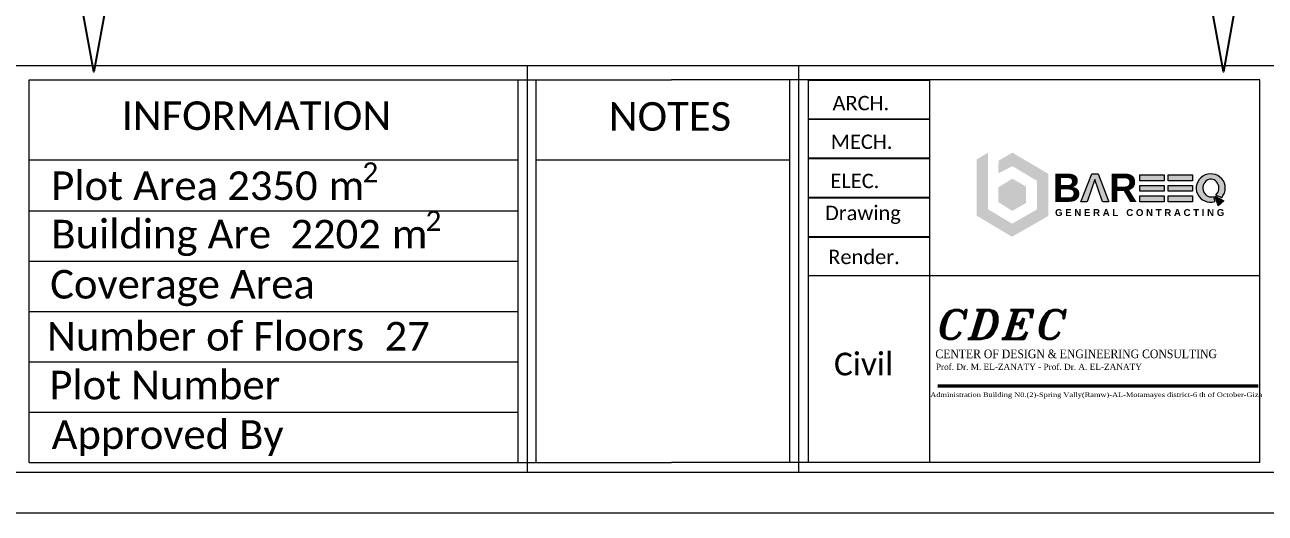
# Model space of a CAD drawing. Header units: millimetres. Extents: x 1997 to 2098, y 1351 to 1367.
# Drawn here: x 2055.12 to 2063.78, y 1350.62 to 1354.02 of the extents above; entities that cross this region are included whole.
import ezdxf
from ezdxf.enums import TextEntityAlignment as Align

# ---------------------------------------------------------------- set-up
doc = ezdxf.new("R2010")
doc.units = ezdxf.units.MM
doc.layers.add('CDEC-FRAMING-PLAN', color=7, linetype='Continuous')
doc.layers.add('XREF-FRAME$0$XREF-TITLEBLOCK$0$text', color=3, linetype='Continuous')
doc.layers.add('Sheet_Borders', color=7, linetype='Continuous', lineweight=5)
doc.styles.add('RA CALIBRI REGULAR', font='calibril.ttf')
doc.styles.get("Standard").update_dxf_attribs({"font": 'arial.ttf'})
doc.styles.add('XREF-FRAME$0$XREF-TITLEBLOCK$0$CONCEPT1', font='times.ttf')
doc.styles.add('XREF-FRAME$0$XREF-TITLEBLOCK$0$HG', font='ITALICT.shx')

# ---------------------------------------------------------------- blocks, each defined once
blk = doc.blocks.new('A$Cd8bbae89')
at = {"true_color": 0x319dd3}
h = blk.add_hatch(color=142, dxfattribs=at)
h.dxf.hatch_style = 1
h.paths.add_polyline_path([(0.94, 5.22), (0, 4.67), (0, 0), (0.94, 0.53)])
h.paths.add_polyline_path([(2.97, 3.07), (1.82, 2.35), (1.82, 1.12), (2.97, 1.74)])
h.paths.add_polyline_path([(2.98, 5.23), (1.83, 4.57), (1.82, 3.51), (2.98, 4.11)])
at = {"true_color": 0x2a3383}
h = blk.add_hatch(color=177, dxfattribs=at)
h.dxf.hatch_style = 1
h.paths.add_polyline_path([(3, 5.22), (2.98, 5.22), (2.98, 4.11), (5.04, 2.89), (5.04, 0.52), (5.98, -0.03), (5.98, 3.47)])
h.paths.add_polyline_path([(4.12, 2.41), (2.97, 3.07), (2.97, 1.74), (4.12, 1.05)])
at = {"true_color": 0x319dd3}
h = blk.add_hatch(color=142, dxfattribs=at)
h.dxf.hatch_style = 1
h.paths.add_polyline_path([(8.67, 1.14), (9.13, 1.14, 0.319925), (9.24, 1.22), (9.85, 2.99), (10.44, 1.22, 0.322497), (10.56, 1.14), (11.01, 1.14), (10.13, 3.48), (9.58, 3.48)])
h.paths.add_polyline_path([(13.58, 3.39), (13.58, 2.9), (15.61, 2.9), (15.61, 3.39)])
h.paths.add_polyline_path([(13.58, 2.51), (13.58, 2.02), (15.61, 2.02), (15.61, 2.51)])
h.paths.add_polyline_path([(15.61, 1.14), (15.61, 1.63), (13.58, 1.63), (13.58, 1.14)])
h.paths.add_polyline_path([(15.94, 3.39), (15.94, 2.9), (17.97, 2.9), (17.97, 3.39)])
h.paths.add_polyline_path([(17.97, 2.02), (17.97, 2.51), (15.94, 2.51), (15.94, 2.02)])
h.paths.add_polyline_path([(17.97, 1.14), (17.97, 1.63), (15.94, 1.63), (15.94, 1.14)])
edge = h.paths.add_edge_path()
edge.add_ellipse((19.49, 2.29), major_axis=(-1.21, 0), ratio=0.972651, start_angle=138.7624, end_angle=466.2921)
edge.add_line((19.83, 1.16), (19.73, 1.59))
edge.add_ellipse((19.5, 2.29), major_axis=(0, 0.744), ratio=0.892628, start_angle=218.0399, end_angle=560.2223, ccw=False)
edge.add_line((19.91, 1.71), (20.4, 1.51))
at = {"true_color": 0x288cbd}
h = blk.add_hatch(color=142, dxfattribs=at)
h.dxf.hatch_style = 1
h.paths.add_polyline_path([(4.12, 1.05), (2.97, 1.74), (1.82, 1.12), (2.97, 0.39)])
at = {"true_color": 0x2a3383}
h = blk.add_hatch(color=177, dxfattribs=at)
h.dxf.hatch_style = 1
h.paths.add_polyline_path([(20.1, 0.81), (20.58, 1.24), (19.85, 1.62)])
at = {"true_color": 0x288cbd}
h = blk.add_hatch(color=142, dxfattribs=at)
h.dxf.hatch_style = 1
h.paths.add_polyline_path([(5.98, -0.03), (5.04, 0.52), (2.96, -0.67), (0.94, 0.53), (0, 0), (2.95, -1.76), (2.95, -1.76)])
at = {"color": 142, "true_color": 0x319dd3}
blk.add_lwpolyline([(8.67, 1.14), (9.58, 3.48), (10.13, 3.48), (11.01, 1.14), (10.56, 1.14, -0.322497), (10.44, 1.22), (9.85, 2.99), (9.24, 1.22, -0.319925), (9.13, 1.14), (8.67, 1.14)], format="xyb", dxfattribs=at)
for points in [[(13.58, 3.39), (15.61, 3.39), (15.61, 2.9), (13.58, 2.9)], [(15.94, 3.39), (17.97, 3.39), (17.97, 2.9), (15.94, 2.9)], [(13.58, 2.51), (15.61, 2.51), (15.61, 2.02), (13.58, 2.02)], [(15.94, 2.51), (17.97, 2.51), (17.97, 2.02), (15.94, 2.02)], [(13.58, 1.63), (15.61, 1.63), (15.61, 1.14), (13.58, 1.14)], [(15.94, 1.63), (17.97, 1.63), (17.97, 1.14), (15.94, 1.14)]]:
    blk.add_lwpolyline(points, close=True, dxfattribs=at)
at = {"color": 143, "true_color": 0x42aad7}
for points in [[(19.73, 1.59), (19.83, 1.16)], [(19.91, 1.71), (20.4, 1.51)]]:
    blk.add_lwpolyline(points, dxfattribs=at)
at = {"color": 177, "true_color": 0x2a3383}
blk.add_lwpolyline([(19.85, 1.62), (20.58, 1.24), (20.1, 0.81), (19.85, 1.62)], dxfattribs=at)
at = {"color": 142, "true_color": 0x319dd3}
for centre, major_axis, ratio, start_param, end_param in [((19.49, 2.29), (-1.21, 0), 0.972651, 2.421862, 8.138333), ((19.5, 2.29), (0, 0.744), 0.892628, 3.805515, 9.777723)]:
    blk.add_ellipse(centre, major_axis=major_axis, ratio=ratio, start_param=start_param, end_param=end_param, dxfattribs=at)
at = {"attachment_point": 1}
for s, width, gutter_width, insert, char_height in [('{\\fArial|b1|i0|c0|p34;\\C142;\\c13868337;B} ', 2.3485, 11.74, (6.33, 3.49), 2.3485), ('\\pxsm2;{\\fArial|b1|i0|c0|p34;\\C177;\\c8598314;G E N E R A L   C O N T R A C T I N G}', 15.8741, 2.87, (6.53, 0.54), 0.5743)]:
    blk.add_mtext_dynamic_manual_height_columns(s, width=width, gutter_width=gutter_width, heights=[0], dxfattribs=dict(at, insert=insert, char_height=char_height))
at = {"color": 143, "true_color": 0x42aad7, "insert": (11.01, 3.49), "char_height": 2.3485, "attachment_point": 1}
blk.add_mtext_dynamic_manual_height_columns('{\\fArial|b1|i0|c0|p34;\\C142;\\c13868337;R} ', width=2.3485, gutter_width=11.74, heights=[0], dxfattribs=at)
blk = doc.blocks.new('sheet')
at = {"layer": 'CDEC-FRAMING-PLAN'}
for p, q in [((-398.989, 42.72), (-397.047, 42.721)), ((-398.989, 42.719), (-396.884, 42.72)), ((-398.989, 42.037), (-396.883, 42.038)), ((-398.989, 42.037), (-396.883, 42.038)), ((-398.988, 41.355), (-396.883, 41.356)), ((-398.988, 40.673), (-396.883, 40.674)), ((-398.987, 39.991), (-396.882, 39.992))]:
    blk.add_line(p, q, dxfattribs=at)
at = {"layer": 'Sheet_Borders', "linetype": 'Continuous', "lineweight": 0}
for p, q in [((-427.768, 42.966), (-369.782, 42.966)), ((-403.882, 42.966), (-403.882, 35.894)), ((-399.161, 42.966), (-399.161, 35.894)), ((-412.537, 42.719), (-401.369, 42.719)), ((-412.537, 36.069), (-412.537, 42.719)), ((-404.039, 42.719), (-404.039, 36.069)), ((-403.726, 42.721), (-403.726, 36.07)), ((-391.141, 42.721), (-401.369, 42.719)), ((-399.311, 36.07), (-399.311, 42.721)), ((-398.989, 36.07), (-398.989, 42.721)), ((-396.884, 42.721), (-396.884, 36.07)), ((-391.141, 36.07), (-391.141, 42.721)), ((-412.537, 41.327), (-404.039, 41.327)), ((-403.726, 41.328), (-399.311, 41.328)), ((-412.537, 40.441), (-404.039, 40.441)), ((-412.537, 39.566), (-404.039, 39.566)), ((-391.141, 39.314), (-398.989, 39.314)), ((-412.537, 38.692), (-404.039, 38.692)), ((-412.537, 37.817), (-404.039, 37.817)), ((-412.537, 36.943), (-404.039, 36.943)), ((-412.537, 36.069), (-401.369, 36.069)), ((-391.141, 36.07), (-401.369, 36.069)), ((-372.533, 35.894), (-427.768, 35.894)), ((-369.075, 35.187), (-428.475, 35.187)), ((-369.075, 35.187), (-428.475, 35.187)), ((-369.075, 35.187), (-428.475, 35.187))]:
    blk.add_line(p, q, dxfattribs=at)
at = {"layer": 'XREF-FRAME$0$XREF-TITLEBLOCK$0$text', "color": 8}
for p, q in [((-396.738, 37.411), (-391.167, 37.411)), ((-396.738, 37.387), (-391.167, 37.387))]:
    blk.add_line(p, q, dxfattribs=at)
at = {"layer": 'Sheet_Borders', "xscale": 0.2089906934372016, "yscale": 0.2089906934372016, "zscale": 0.2089906934372016}
blk.add_blockref('A$Cd8bbae89', (-396.065, 40.359), dxfattribs=at)
at = {"layer": 'Sheet_Borders', "linetype": 'Continuous', "lineweight": 0, "style": 'RA CALIBRI REGULAR'}
for s, height, p in [('INFORMATION', 0.49749, (-410.931, 41.846)), ('NOTES', 0.4975, (-402.46, 41.833)), ('ARCH.', 0.25, (-398.57, 42.189)), ('MECH.', 0.25, (-398.6, 41.517)), ('ELEC.', 0.25, (-398.606, 40.836)), ('Drawing', 0.25, (-398.7, 40.28)), ('Render.', 0.25, (-398.644, 39.516)), ('Coverage Area', 0.49749, (-412.174, 38.917)), ('Civil', 0.3943, (-398.544, 37.582)), ('Plot Number', 0.49749, (-412.188, 37.165)), ('Approved By', 0.49749, (-412.149, 36.304))]:
    blk.add_text(s, height=height, dxfattribs=at).set_placement(p)
at = {"layer": 'Sheet_Borders', "style": 'RA CALIBRI REGULAR'}
for s, height, p in [('2', 0.348, (-406.744, 40.936)), ('Plot Area ', 0.4975, (-412.155, 40.629)), (' m', 0.4975, (-407.507, 40.629)), ('2', 0.348, (-405.646, 40.094)), ('Building Are  ', 0.49749, (-412.155, 39.788)), (' m', 0.4975, (-406.408, 39.788)), ('Number of Floors  ', 0.49749, (-412.228, 38.013))]:
    blk.add_text(s, height=height, dxfattribs=at).set_placement(p)
at = {"layer": 'Sheet_Borders', "color": 244, "true_color": 0x991b1e, "style": 'RA CALIBRI REGULAR'}
for s, p in [('2350', (-409.096, 40.629)), ('2202', (-407.997, 39.788)), ('27', (-406.36, 38.013))]:
    blk.add_text(s, height=0.4975, dxfattribs=at).set_placement(p)
at = {"layer": 'XREF-FRAME$0$XREF-TITLEBLOCK$0$text', "color": 2, "style": 'XREF-FRAME$0$XREF-TITLEBLOCK$0$HG', "width": 1.2}
blk.add_text('CDEC', height=0.5, dxfattribs=at).set_placement((-396.759, 38.218))
at = {"layer": 'XREF-FRAME$0$XREF-TITLEBLOCK$0$text', "color": 4, "style": 'XREF-FRAME$0$XREF-TITLEBLOCK$0$CONCEPT1', "width": 0.9}
blk.add_text('CENTER OF DESIGN & ENGINEERING CONSULTING', height=0.14992, dxfattribs=at).set_placement((-396.781, 37.881))
at = {"layer": 'XREF-FRAME$0$XREF-TITLEBLOCK$0$text', "style": 'XREF-FRAME$0$XREF-TITLEBLOCK$0$CONCEPT1'}
blk.add_text('Prof. Dr. M. EL-ZANATY - Prof. Dr. A. EL-ZANATY', height=0.10625, dxfattribs=at).set_placement((-396.772, 37.678))
at = {"layer": 'XREF-FRAME$0$XREF-TITLEBLOCK$0$text', "style": 'XREF-FRAME$0$XREF-TITLEBLOCK$0$CONCEPT1', "width": 1.2}
blk.add_text('Administration Building N0.(2)-Spring Vally(Ramw)-AL-Motamayes district-6 th of October-Giza', height=0.08007, dxfattribs=at).set_placement((-393.983, 37.206), align=Align.CENTER)
blk = doc.blocks.new('949779')
at = {"color": 18, "true_color": 0x000000}
for points in [[(2058.0409, 1354.7124), (2057.7009, 1354.7124), (2057.6564, 1354.4679), (2057.612, 1354.7124), (2057.5675, 1354.957), (2057.5231, 1354.7124), (2057.1831, 1354.7124)], [(2062.6409, 1354.7124), (2062.3009, 1354.7124), (2062.2564, 1354.4679), (2062.212, 1354.7124), (2062.1675, 1354.957), (2062.1231, 1354.7124), (2061.7831, 1354.7124)]]:
    blk.add_lwpolyline(points, dxfattribs=at)

msp = doc.modelspace()

# ---------------------------------------------------------------- block references
at = {"xscale": 0.4012725701040311, "yscale": 0.4012725701040311, "zscale": 0.4012725701040311}
msp.add_blockref('sheet', (2220.6945, 1336.4971), dxfattribs=at)

# ---------------------------------------------------------------- next in the draw order: block references
at = {"color": 240, "true_color": 0xed1f24, "xscale": 1.713633405539297, "yscale": 1.713633405539297, "zscale": 1.713633405539297}
msp.add_blockref('949779', (-1470.4644, -967.367), dxfattribs=at)

doc.saveas('drawing.dxf')
